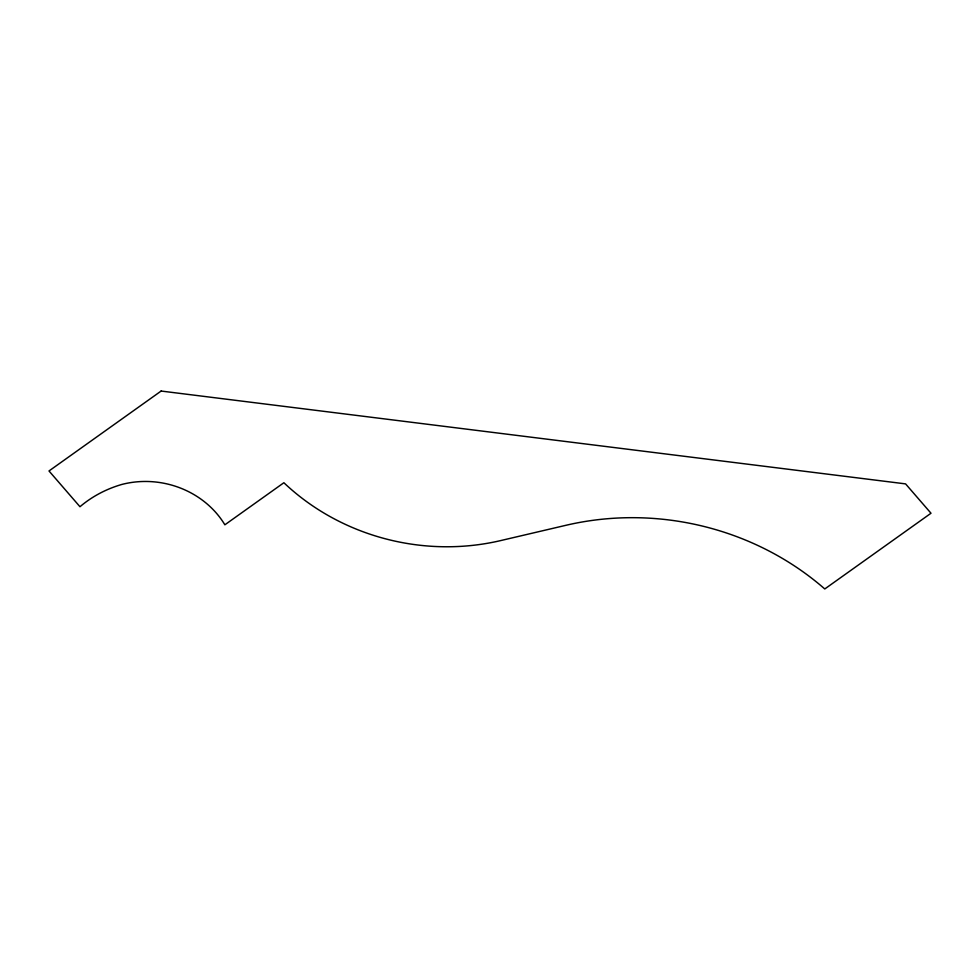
<?xml version="1.0" encoding="UTF-8"?>
<svg xmlns="http://www.w3.org/2000/svg" width="980" height="980" viewBox="0 0 980 980"><rect width="100%" height="100%" fill="white"/><g stroke="black" fill="none" stroke-linecap="round" stroke-linejoin="round"><path stroke-width="1.47" d="M161.124 391.045L49 470.964L79.968 506.734A115.297 104.823 10.2 0 1 121.814 484.451A87.992 80.005 10.2 0 1 224.861 524.802L283.882 482.736A220.182 200.202 10.2 0 0 500.645 540.593L565.962 525.292A271.448 246.813 10.2 0 1 824.78 588.956L931 513.238L905.581 483.887L161.124 391.045"/></g></svg>
